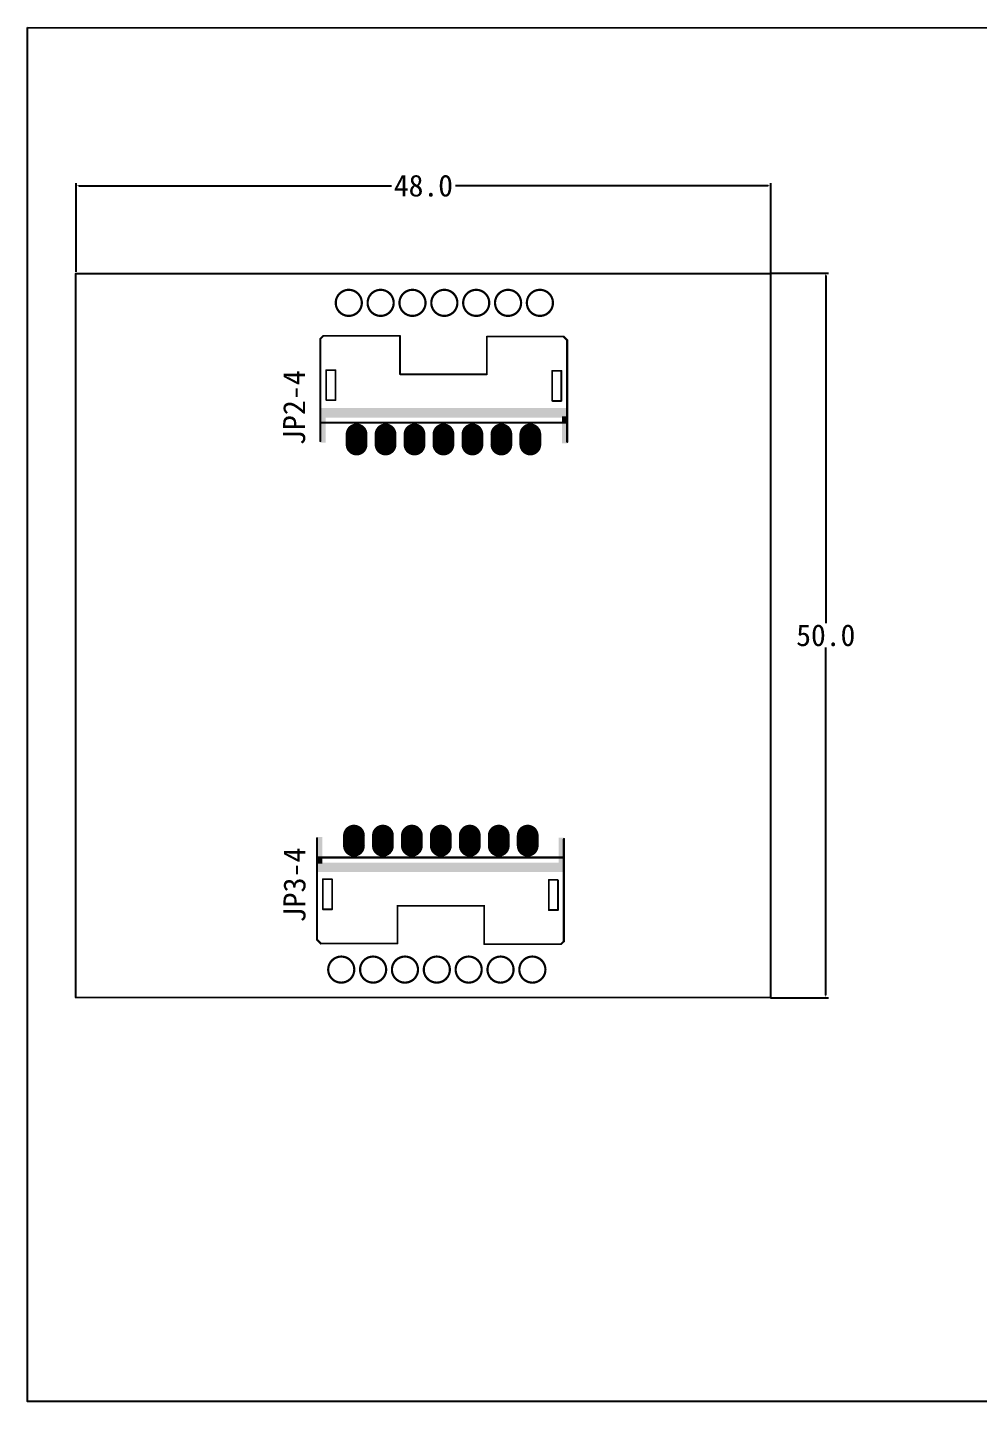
# Model space of a CAD drawing. Extents: x 904 to 1079, y 495 to 590.
# Drawn here: x 904.2 to 969.9, y 495.4 to 590.3 of the extents above; entities that cross this region are included whole.
import ezdxf

# ---------------------------------------------------------------- set-up
doc = ezdxf.new("R2010")
doc.units = 0
doc.header["$MEASUREMENT"] = 0
doc.layers.get('0').update_dxf_attribs({"linetype": 'CONTINUOUS'})
doc.layers.get('Defpoints').update_dxf_attribs({"linetype": 'CONTINUOUS'})
for name, color, linetype in [('BOTTOMLAYER', 5, 'CONTINUOUS'), ('BOTTOMOVERLAY', 54, 'CONTINUOUS'), ('BOTTOMSOLDER', 6, 'CONTINUOUS'), ('KEEPOUTLAYER', 6, 'CONTINUOUS'), ('MIDLAYER9', 2, 'CONTINUOUS'), ('MULTILAYER', 9, 'CONTINUOUS'), ('TOPLAYER', 1, 'CONTINUOUS'), ('TOPSOLDER', 216, 'CONTINUOUS')]:
    doc.layers.add(name, color=color, linetype=linetype)
doc.dimstyles.get("Standard").update_dxf_attribs({"dimtxt": 0.18, "dimasz": 0.18, "dimexe": 0.18, "dimexo": 0.0625, "dimgap": 0.09, "dimtad": 0, "dimtih": 1, "dimtoh": 1, "dimdec": 4, "dimzin": 0, "dimdsep": 46, "dimtxsty": 'Standard', "dimcen": 0.09, "dimadec": 0, "dimazin": 0, "dimtfac": 1, "dimtdec": 4, "dimtofl": 0, "dimtmove": 0, "dimatfit": 0, "dimfxl": 1, "dimtolj": 1, "dimtzin": 0, "dimarcsym": 0})

# ---------------------------------------------------------------- blocks, each defined once
blk = doc.blocks.new('DIP_7_2_0_90___B_1')
at = {"layer": 'BOTTOMLAYER', "const_width": 1.3}
for points in [[(-6, 0.35), (-6, -0.35)], [(-4, 0.35), (-4, -0.35)], [(-2, 0.35), (-2, -0.35)], [(0, 0.35), (0, -0.35)], [(2, 0.35), (2, -0.35)], [(4, 0.35), (4, -0.35)], [(6, 0.35), (6, -0.35)]]:
    blk.add_lwpolyline(points, dxfattribs=at)
at = {"layer": 'BOTTOMLAYER', "const_width": 0.65}
for points in [[(-6.325, 0.35, 1), (-5.675, 0.35, 1)], [(-4.325, 0.35, 1), (-3.675, 0.35, 1)], [(-2.325, 0.35, 1), (-1.675, 0.35, 1)], [(-0.325, 0.35, 1), (0.325, 0.35, 1)], [(1.675, 0.35, 1), (2.325, 0.35, 1)], [(3.675, 0.35, 1), (4.325, 0.35, 1)], [(5.675, 0.35, 1), (6.325, 0.35, 1)], [(-6.325, -0.35, 1), (-5.675, -0.35, 1)], [(-4.325, -0.35, 1), (-3.675, -0.35, 1)], [(-2.325, -0.35, 1), (-1.675, -0.35, 1)], [(-0.325, -0.35, 1), (0.325, -0.35, 1)], [(1.675, -0.35, 1), (2.325, -0.35, 1)], [(3.675, -0.35, 1), (4.325, -0.35, 1)], [(5.675, -0.35, 1), (6.325, -0.35, 1)]]:
    blk.add_lwpolyline(points, format="xyb", close=True, dxfattribs=at)
at = {"layer": 'BOTTOMOVERLAY'}
for points, const_width in [([(-8.5, 0.111), (-8.5, -1.21)], 0.15), ([(8.549, 0.162), (8.549, -1.159)], 0.15), ([(8.549, -1.159), (-8.5, -1.159)], 0.15), ([(-8.5, -1.159), (-8.5, -6.95)], 0.15), ([(8.549, -1.108), (8.549, -6.849)], 0.15), ([(-8.068, -2.709), (-8.094, -2.734)], 0.12), ([(-8.094, -2.734), (-8.094, -4.791)], 0.12), ([(-7.459, -2.709), (-8.068, -2.709)], 0.12), ([(-7.459, -2.709), (-7.459, -4.791)], 0.12), ([(7.533, -2.658), (7.507, -2.683)], 0.12), ([(7.507, -2.683), (7.507, -4.741)], 0.12), ([(8.142, -2.658), (7.533, -2.658)], 0.12), ([(8.142, -2.658), (8.142, -4.741)], 0.12), ([(-7.459, -4.791), (-8.094, -4.791)], 0.12), ([(3, -4.5), (-3, -4.5)], 0.12), ([(-3, -4.5), (-3, -7.154)], 0.12), ([(3, -4.5), (3, -7.103)], 0.12), ([(8.142, -4.741), (7.507, -4.741)], 0.12), ([(-8.297, -7.154), (-8.5, -6.95)], 0.12), ([(-3, -7.154), (-8.297, -7.154)], 0.12), ([(8.295, -7.103), (3, -7.103)], 0.12), ([(8.549, -6.849), (8.295, -7.103)], 0.15)]:
    blk.add_lwpolyline(points, dxfattribs=dict(at, const_width=const_width))
for points, const_width in [([(-8.538, 0.111, 1), (-8.463, 0.111, 1)], 0.075), ([(8.511, 0.162, 1), (8.586, 0.162, 1)], 0.075), ([(-8.538, -1.159, 1), (-8.463, -1.159, 1)], 0.075), ([(-8.538, -1.159, 1), (-8.463, -1.159, 1)], 0.075), ([(-8.538, -1.21, 1), (-8.463, -1.21, 1)], 0.075), ([(8.511, -1.108, 1), (8.586, -1.108, 1)], 0.075), ([(8.511, -1.159, 1), (8.586, -1.159, 1)], 0.075), ([(8.511, -1.159, 1), (8.586, -1.159, 1)], 0.075), ([(-8.124, -2.734, 1), (-8.064, -2.734, 1)], 0.06), ([(-8.124, -2.734, 1), (-8.064, -2.734, 1)], 0.06), ([(-8.098, -2.709, 1), (-8.038, -2.709, 1)], 0.06), ([(-8.098, -2.709, 1), (-8.038, -2.709, 1)], 0.06), ([(-7.489, -2.709, 1), (-7.429, -2.709, 1)], 0.06), ([(-7.489, -2.709, 1), (-7.429, -2.709, 1)], 0.06), ([(7.477, -2.683, 1), (7.537, -2.683, 1)], 0.06), ([(7.477, -2.683, 1), (7.537, -2.683, 1)], 0.06), ([(7.503, -2.658, 1), (7.563, -2.658, 1)], 0.06), ([(7.503, -2.658, 1), (7.563, -2.658, 1)], 0.06), ([(8.112, -2.658, 1), (8.172, -2.658, 1)], 0.06), ([(8.112, -2.658, 1), (8.172, -2.658, 1)], 0.06), ([(-8.124, -4.791, 1), (-8.064, -4.791, 1)], 0.06), ([(-8.124, -4.791, 1), (-8.064, -4.791, 1)], 0.06), ([(-7.489, -4.791, 1), (-7.429, -4.791, 1)], 0.06), ([(-7.489, -4.791, 1), (-7.429, -4.791, 1)], 0.06), ([(-3.03, -4.5, 1), (-2.97, -4.5, 1)], 0.06), ([(-3.03, -4.5, 1), (-2.97, -4.5, 1)], 0.06), ([(2.97, -4.5, 1), (3.03, -4.5, 1)], 0.06), ([(2.97, -4.5, 1), (3.03, -4.5, 1)], 0.06), ([(7.477, -4.741, 1), (7.537, -4.741, 1)], 0.06), ([(7.477, -4.741, 1), (7.537, -4.741, 1)], 0.06), ([(8.112, -4.741, 1), (8.172, -4.741, 1)], 0.06), ([(8.112, -4.741, 1), (8.172, -4.741, 1)], 0.06), ([(-8.538, -6.95, 1), (-8.463, -6.95, 1)], 0.075), ([(-8.53, -6.95, 1), (-8.47, -6.95, 1)], 0.06), ([(-8.327, -7.154, 1), (-8.267, -7.154, 1)], 0.06), ([(-8.327, -7.154, 1), (-8.267, -7.154, 1)], 0.06), ([(-3.03, -7.154, 1), (-2.97, -7.154, 1)], 0.06), ([(-3.03, -7.154, 1), (-2.97, -7.154, 1)], 0.06), ([(2.97, -7.103, 1), (3.03, -7.103, 1)], 0.06), ([(2.97, -7.103, 1), (3.03, -7.103, 1)], 0.06), ([(8.257, -7.103, 1), (8.332, -7.103, 1)], 0.075), ([(8.265, -7.103, 1), (8.325, -7.103, 1)], 0.06), ([(8.511, -6.849, 1), (8.586, -6.849, 1)], 0.075), ([(8.511, -6.849, 1), (8.586, -6.849, 1)], 0.075)]:
    blk.add_lwpolyline(points, format="xyb", close=True, dxfattribs=dict(at, const_width=const_width))
for points in [[(-8.5, -1.718), (-8.144, -1.718), (-8.5, 0.212), (-8.144, 0.212)], [(8.193, -1.185), (8.549, -1.185), (8.193, 0.263), (8.549, 0.263)], [(-8.5, -2.175), (8.549, -2.175), (-8.5, -1.515), (8.549, -1.515)], [(8.193, -1.591), (8.549, -1.591), (8.193, -1.108), (8.549, -1.108)]]:
    blk.add_solid(points, dxfattribs=at)
at = {"layer": 'BOTTOMSOLDER', "const_width": 1.503}
for points in [[(-6, 0.35), (-6, -0.35)], [(-4, 0.35), (-4, -0.35)], [(-2, 0.35), (-2, -0.35)], [(0, 0.35), (0, -0.35)], [(2, 0.35), (2, -0.35)], [(4, 0.35), (4, -0.35)], [(6, 0.35), (6, -0.35)]]:
    blk.add_lwpolyline(points, dxfattribs=at)
at = {"layer": 'BOTTOMSOLDER', "const_width": 0.752}
for points in [[(-6.376, 0.35, 1), (-5.624, 0.35, 1)], [(-4.376, 0.35, 1), (-3.624, 0.35, 1)], [(-2.376, 0.35, 1), (-1.624, 0.35, 1)], [(-0.376, 0.35, 1), (0.376, 0.35, 1)], [(1.624, 0.35, 1), (2.376, 0.35, 1)], [(3.624, 0.35, 1), (4.376, 0.35, 1)], [(5.624, 0.35, 1), (6.376, 0.35, 1)], [(-6.376, -0.35, 1), (-5.624, -0.35, 1)], [(-4.376, -0.35, 1), (-3.624, -0.35, 1)], [(-2.376, -0.35, 1), (-1.624, -0.35, 1)], [(-0.376, -0.35, 1), (0.376, -0.35, 1)], [(1.624, -0.35, 1), (2.376, -0.35, 1)], [(3.624, -0.35, 1), (4.376, -0.35, 1)], [(5.624, -0.35, 1), (6.376, -0.35, 1)]]:
    blk.add_lwpolyline(points, format="xyb", close=True, dxfattribs=at)
at = {"layer": 'MIDLAYER9', "const_width": 1.3}
for points in [[(-6, 0.35), (-6, -0.35)], [(-4, 0.35), (-4, -0.35)], [(-2, 0.35), (-2, -0.35)], [(0, 0.35), (0, -0.35)], [(2, 0.35), (2, -0.35)], [(4, 0.35), (4, -0.35)], [(6, 0.35), (6, -0.35)]]:
    blk.add_lwpolyline(points, dxfattribs=at)
at = {"layer": 'MIDLAYER9', "const_width": 0.65}
for points in [[(-6.325, 0.35, 1), (-5.675, 0.35, 1)], [(-4.325, 0.35, 1), (-3.675, 0.35, 1)], [(-2.325, 0.35, 1), (-1.675, 0.35, 1)], [(-0.325, 0.35, 1), (0.325, 0.35, 1)], [(1.675, 0.35, 1), (2.325, 0.35, 1)], [(3.675, 0.35, 1), (4.325, 0.35, 1)], [(5.675, 0.35, 1), (6.325, 0.35, 1)], [(-6.325, -0.35, 1), (-5.675, -0.35, 1)], [(-4.325, -0.35, 1), (-3.675, -0.35, 1)], [(-2.325, -0.35, 1), (-1.675, -0.35, 1)], [(-0.325, -0.35, 1), (0.325, -0.35, 1)], [(1.675, -0.35, 1), (2.325, -0.35, 1)], [(3.675, -0.35, 1), (4.325, -0.35, 1)], [(5.675, -0.35, 1), (6.325, -0.35, 1)]]:
    blk.add_lwpolyline(points, format="xyb", close=True, dxfattribs=at)
at = {"layer": 'MULTILAYER', "const_width": 1.3}
for points in [[(-6, 0.35), (-6, -0.35)], [(-4, 0.35), (-4, -0.35)], [(-2, 0.35), (-2, -0.35)], [(0, 0.35), (0, -0.35)], [(2, 0.35), (2, -0.35)], [(4, 0.35), (4, -0.35)], [(6, 0.35), (6, -0.35)]]:
    blk.add_lwpolyline(points, dxfattribs=at)
at = {"layer": 'MULTILAYER', "const_width": 0.65}
for points in [[(-6.325, 0.35, 1), (-5.675, 0.35, 1)], [(-4.325, 0.35, 1), (-3.675, 0.35, 1)], [(-2.325, 0.35, 1), (-1.675, 0.35, 1)], [(-0.325, 0.35, 1), (0.325, 0.35, 1)], [(1.675, 0.35, 1), (2.325, 0.35, 1)], [(3.675, 0.35, 1), (4.325, 0.35, 1)], [(5.675, 0.35, 1), (6.325, 0.35, 1)], [(-6.325, -0.35, 1), (-5.675, -0.35, 1)], [(-4.325, -0.35, 1), (-3.675, -0.35, 1)], [(-2.325, -0.35, 1), (-1.675, -0.35, 1)], [(-0.325, -0.35, 1), (0.325, -0.35, 1)], [(1.675, -0.35, 1), (2.325, -0.35, 1)], [(3.675, -0.35, 1), (4.325, -0.35, 1)], [(5.675, -0.35, 1), (6.325, -0.35, 1)]]:
    blk.add_lwpolyline(points, format="xyb", close=True, dxfattribs=at)
at = {"layer": 'TOPLAYER', "const_width": 1.3}
for points in [[(-6, 0.35), (-6, -0.35)], [(-4, 0.35), (-4, -0.35)], [(-2, 0.35), (-2, -0.35)], [(0, 0.35), (0, -0.35)], [(2, 0.35), (2, -0.35)], [(4, 0.35), (4, -0.35)], [(6, 0.35), (6, -0.35)]]:
    blk.add_lwpolyline(points, dxfattribs=at)
at = {"layer": 'TOPLAYER', "const_width": 0.65}
for points in [[(-6.325, 0.35, 1), (-5.675, 0.35, 1)], [(-4.325, 0.35, 1), (-3.675, 0.35, 1)], [(-2.325, 0.35, 1), (-1.675, 0.35, 1)], [(-0.325, 0.35, 1), (0.325, 0.35, 1)], [(1.675, 0.35, 1), (2.325, 0.35, 1)], [(3.675, 0.35, 1), (4.325, 0.35, 1)], [(5.675, 0.35, 1), (6.325, 0.35, 1)], [(-6.325, -0.35, 1), (-5.675, -0.35, 1)], [(-4.325, -0.35, 1), (-3.675, -0.35, 1)], [(-2.325, -0.35, 1), (-1.675, -0.35, 1)], [(-0.325, -0.35, 1), (0.325, -0.35, 1)], [(1.675, -0.35, 1), (2.325, -0.35, 1)], [(3.675, -0.35, 1), (4.325, -0.35, 1)], [(5.675, -0.35, 1), (6.325, -0.35, 1)]]:
    blk.add_lwpolyline(points, format="xyb", close=True, dxfattribs=at)
at = {"layer": 'TOPSOLDER', "const_width": 1.503}
for points in [[(-6, 0.35), (-6, -0.35)], [(-4, 0.35), (-4, -0.35)], [(-2, 0.35), (-2, -0.35)], [(0, 0.35), (0, -0.35)], [(2, 0.35), (2, -0.35)], [(4, 0.35), (4, -0.35)], [(6, 0.35), (6, -0.35)]]:
    blk.add_lwpolyline(points, dxfattribs=at)
at = {"layer": 'TOPSOLDER', "const_width": 0.752}
for points in [[(-6.376, 0.35, 1), (-5.624, 0.35, 1)], [(-4.376, 0.35, 1), (-3.624, 0.35, 1)], [(-2.376, 0.35, 1), (-1.624, 0.35, 1)], [(-0.376, 0.35, 1), (0.376, 0.35, 1)], [(1.624, 0.35, 1), (2.376, 0.35, 1)], [(3.624, 0.35, 1), (4.376, 0.35, 1)], [(5.624, 0.35, 1), (6.376, 0.35, 1)], [(-6.376, -0.35, 1), (-5.624, -0.35, 1)], [(-4.376, -0.35, 1), (-3.624, -0.35, 1)], [(-2.376, -0.35, 1), (-1.624, -0.35, 1)], [(-0.376, -0.35, 1), (0.376, -0.35, 1)], [(1.624, -0.35, 1), (2.376, -0.35, 1)], [(3.624, -0.35, 1), (4.376, -0.35, 1)], [(5.624, -0.35, 1), (6.376, -0.35, 1)]]:
    blk.add_lwpolyline(points, format="xyb", close=True, dxfattribs=at)
blk = doc.blocks.new('DIP_7_2_0_90___B_3')
at = {"layer": 'BOTTOMLAYER', "const_width": 1.3}
for points in [[(-6, 0.35), (-6, -0.35)], [(-4, 0.35), (-4, -0.35)], [(-2, 0.35), (-2, -0.35)], [(0, 0.35), (0, -0.35)], [(2, 0.35), (2, -0.35)], [(4, 0.35), (4, -0.35)], [(6, 0.35), (6, -0.35)]]:
    blk.add_lwpolyline(points, dxfattribs=at)
at = {"layer": 'BOTTOMLAYER', "const_width": 0.65}
for points in [[(-6.325, 0.35, 1), (-5.675, 0.35, 1)], [(-4.325, 0.35, 1), (-3.675, 0.35, 1)], [(-2.325, 0.35, 1), (-1.675, 0.35, 1)], [(-0.325, 0.35, 1), (0.325, 0.35, 1)], [(1.675, 0.35, 1), (2.325, 0.35, 1)], [(3.675, 0.35, 1), (4.325, 0.35, 1)], [(5.675, 0.35, 1), (6.325, 0.35, 1)], [(-6.325, -0.35, 1), (-5.675, -0.35, 1)], [(-4.325, -0.35, 1), (-3.675, -0.35, 1)], [(-2.325, -0.35, 1), (-1.675, -0.35, 1)], [(-0.325, -0.35, 1), (0.325, -0.35, 1)], [(1.675, -0.35, 1), (2.325, -0.35, 1)], [(3.675, -0.35, 1), (4.325, -0.35, 1)], [(5.675, -0.35, 1), (6.325, -0.35, 1)]]:
    blk.add_lwpolyline(points, format="xyb", close=True, dxfattribs=at)
at = {"layer": 'BOTTOMOVERLAY'}
for points, const_width in [([(-8.5, -1.21), (-8.5, 0.111)], 0.15), ([(8.549, -1.159), (8.549, 0.162)], 0.15), ([(-8.5, -6.95), (-8.5, -1.159)], 0.15), ([(-8.5, -1.159), (8.549, -1.159)], 0.15), ([(8.549, -6.849), (8.549, -1.108)], 0.15), ([(-8.094, -2.734), (-8.068, -2.709)], 0.12), ([(-8.094, -4.791), (-8.094, -2.734)], 0.12), ([(-8.068, -2.709), (-7.459, -2.709)], 0.12), ([(-7.459, -4.791), (-7.459, -2.709)], 0.12), ([(7.507, -2.683), (7.533, -2.658)], 0.12), ([(7.507, -4.741), (7.507, -2.683)], 0.12), ([(7.533, -2.658), (8.142, -2.658)], 0.12), ([(8.142, -4.741), (8.142, -2.658)], 0.12), ([(-8.094, -4.791), (-7.459, -4.791)], 0.12), ([(-3, -7.154), (-3, -4.5)], 0.12), ([(-3, -4.5), (3, -4.5)], 0.12), ([(3, -7.103), (3, -4.5)], 0.12), ([(7.507, -4.741), (8.142, -4.741)], 0.12), ([(-8.5, -6.95), (-8.297, -7.154)], 0.12), ([(-8.297, -7.154), (-3, -7.154)], 0.12), ([(3, -7.103), (8.295, -7.103)], 0.12), ([(8.295, -7.103), (8.549, -6.849)], 0.15)]:
    blk.add_lwpolyline(points, dxfattribs=dict(at, const_width=const_width))
for points, const_width in [([(-8.538, 0.111, 1), (-8.463, 0.111, 1)], 0.075), ([(8.511, 0.162, 1), (8.586, 0.162, 1)], 0.075), ([(-8.538, -1.159, 1), (-8.463, -1.159, 1)], 0.075), ([(-8.538, -1.159, 1), (-8.463, -1.159, 1)], 0.075), ([(-8.538, -1.21, 1), (-8.463, -1.21, 1)], 0.075), ([(8.511, -1.108, 1), (8.586, -1.108, 1)], 0.075), ([(8.511, -1.159, 1), (8.586, -1.159, 1)], 0.075), ([(8.511, -1.159, 1), (8.586, -1.159, 1)], 0.075), ([(-8.124, -2.734, 1), (-8.064, -2.734, 1)], 0.06), ([(-8.124, -2.734, 1), (-8.064, -2.734, 1)], 0.06), ([(-8.098, -2.709, 1), (-8.038, -2.709, 1)], 0.06), ([(-8.098, -2.709, 1), (-8.038, -2.709, 1)], 0.06), ([(-7.489, -2.709, 1), (-7.429, -2.709, 1)], 0.06), ([(-7.489, -2.709, 1), (-7.429, -2.709, 1)], 0.06), ([(7.477, -2.683, 1), (7.537, -2.683, 1)], 0.06), ([(7.477, -2.683, 1), (7.537, -2.683, 1)], 0.06), ([(7.503, -2.658, 1), (7.563, -2.658, 1)], 0.06), ([(7.503, -2.658, 1), (7.563, -2.658, 1)], 0.06), ([(8.112, -2.658, 1), (8.172, -2.658, 1)], 0.06), ([(8.112, -2.658, 1), (8.172, -2.658, 1)], 0.06), ([(-8.124, -4.791, 1), (-8.064, -4.791, 1)], 0.06), ([(-8.124, -4.791, 1), (-8.064, -4.791, 1)], 0.06), ([(-7.489, -4.791, 1), (-7.429, -4.791, 1)], 0.06), ([(-7.489, -4.791, 1), (-7.429, -4.791, 1)], 0.06), ([(-3.03, -4.5, 1), (-2.97, -4.5, 1)], 0.06), ([(-3.03, -4.5, 1), (-2.97, -4.5, 1)], 0.06), ([(2.97, -4.5, 1), (3.03, -4.5, 1)], 0.06), ([(2.97, -4.5, 1), (3.03, -4.5, 1)], 0.06), ([(7.477, -4.741, 1), (7.537, -4.741, 1)], 0.06), ([(7.477, -4.741, 1), (7.537, -4.741, 1)], 0.06), ([(8.112, -4.741, 1), (8.172, -4.741, 1)], 0.06), ([(8.112, -4.741, 1), (8.172, -4.741, 1)], 0.06), ([(-8.538, -6.95, 1), (-8.463, -6.95, 1)], 0.075), ([(-8.53, -6.95, 1), (-8.47, -6.95, 1)], 0.06), ([(-8.327, -7.154, 1), (-8.267, -7.154, 1)], 0.06), ([(-8.327, -7.154, 1), (-8.267, -7.154, 1)], 0.06), ([(-3.03, -7.154, 1), (-2.97, -7.154, 1)], 0.06), ([(-3.03, -7.154, 1), (-2.97, -7.154, 1)], 0.06), ([(2.97, -7.103, 1), (3.03, -7.103, 1)], 0.06), ([(2.97, -7.103, 1), (3.03, -7.103, 1)], 0.06), ([(8.257, -7.103, 1), (8.332, -7.103, 1)], 0.075), ([(8.265, -7.103, 1), (8.325, -7.103, 1)], 0.06), ([(8.511, -6.849, 1), (8.586, -6.849, 1)], 0.075), ([(8.511, -6.849, 1), (8.586, -6.849, 1)], 0.075)]:
    blk.add_lwpolyline(points, format="xyb", close=True, dxfattribs=dict(at, const_width=const_width))
for points in [[(-8.5, -1.718), (-8.144, -1.718), (-8.5, 0.212), (-8.144, 0.212)], [(8.193, -1.185), (8.549, -1.185), (8.193, 0.263), (8.549, 0.263)], [(-8.5, -2.175), (8.549, -2.175), (-8.5, -1.515), (8.549, -1.515)], [(8.193, -1.591), (8.549, -1.591), (8.193, -1.108), (8.549, -1.108)]]:
    blk.add_solid(points, dxfattribs=at)
at = {"layer": 'BOTTOMSOLDER', "const_width": 1.503}
for points in [[(-6, 0.35), (-6, -0.35)], [(-4, 0.35), (-4, -0.35)], [(-2, 0.35), (-2, -0.35)], [(0, 0.35), (0, -0.35)], [(2, 0.35), (2, -0.35)], [(4, 0.35), (4, -0.35)], [(6, 0.35), (6, -0.35)]]:
    blk.add_lwpolyline(points, dxfattribs=at)
at = {"layer": 'BOTTOMSOLDER', "const_width": 0.752}
for points in [[(-6.376, 0.35, 1), (-5.624, 0.35, 1)], [(-4.376, 0.35, 1), (-3.624, 0.35, 1)], [(-2.376, 0.35, 1), (-1.624, 0.35, 1)], [(-0.376, 0.35, 1), (0.376, 0.35, 1)], [(1.624, 0.35, 1), (2.376, 0.35, 1)], [(3.624, 0.35, 1), (4.376, 0.35, 1)], [(5.624, 0.35, 1), (6.376, 0.35, 1)], [(-6.376, -0.35, 1), (-5.624, -0.35, 1)], [(-4.376, -0.35, 1), (-3.624, -0.35, 1)], [(-2.376, -0.35, 1), (-1.624, -0.35, 1)], [(-0.376, -0.35, 1), (0.376, -0.35, 1)], [(1.624, -0.35, 1), (2.376, -0.35, 1)], [(3.624, -0.35, 1), (4.376, -0.35, 1)], [(5.624, -0.35, 1), (6.376, -0.35, 1)]]:
    blk.add_lwpolyline(points, format="xyb", close=True, dxfattribs=at)
at = {"layer": 'MIDLAYER9', "const_width": 1.3}
for points in [[(-6, 0.35), (-6, -0.35)], [(-4, 0.35), (-4, -0.35)], [(-2, 0.35), (-2, -0.35)], [(0, 0.35), (0, -0.35)], [(2, 0.35), (2, -0.35)], [(4, 0.35), (4, -0.35)], [(6, 0.35), (6, -0.35)]]:
    blk.add_lwpolyline(points, dxfattribs=at)
at = {"layer": 'MIDLAYER9', "const_width": 0.65}
for points in [[(-6.325, 0.35, 1), (-5.675, 0.35, 1)], [(-4.325, 0.35, 1), (-3.675, 0.35, 1)], [(-2.325, 0.35, 1), (-1.675, 0.35, 1)], [(-0.325, 0.35, 1), (0.325, 0.35, 1)], [(1.675, 0.35, 1), (2.325, 0.35, 1)], [(3.675, 0.35, 1), (4.325, 0.35, 1)], [(5.675, 0.35, 1), (6.325, 0.35, 1)], [(-6.325, -0.35, 1), (-5.675, -0.35, 1)], [(-4.325, -0.35, 1), (-3.675, -0.35, 1)], [(-2.325, -0.35, 1), (-1.675, -0.35, 1)], [(-0.325, -0.35, 1), (0.325, -0.35, 1)], [(1.675, -0.35, 1), (2.325, -0.35, 1)], [(3.675, -0.35, 1), (4.325, -0.35, 1)], [(5.675, -0.35, 1), (6.325, -0.35, 1)]]:
    blk.add_lwpolyline(points, format="xyb", close=True, dxfattribs=at)
at = {"layer": 'MULTILAYER', "const_width": 1.3}
for points in [[(-6, 0.35), (-6, -0.35)], [(-4, 0.35), (-4, -0.35)], [(-2, 0.35), (-2, -0.35)], [(0, 0.35), (0, -0.35)], [(2, 0.35), (2, -0.35)], [(4, 0.35), (4, -0.35)], [(6, 0.35), (6, -0.35)]]:
    blk.add_lwpolyline(points, dxfattribs=at)
at = {"layer": 'MULTILAYER', "const_width": 0.65}
for points in [[(-6.325, 0.35, 1), (-5.675, 0.35, 1)], [(-4.325, 0.35, 1), (-3.675, 0.35, 1)], [(-2.325, 0.35, 1), (-1.675, 0.35, 1)], [(-0.325, 0.35, 1), (0.325, 0.35, 1)], [(1.675, 0.35, 1), (2.325, 0.35, 1)], [(3.675, 0.35, 1), (4.325, 0.35, 1)], [(5.675, 0.35, 1), (6.325, 0.35, 1)], [(-6.325, -0.35, 1), (-5.675, -0.35, 1)], [(-4.325, -0.35, 1), (-3.675, -0.35, 1)], [(-2.325, -0.35, 1), (-1.675, -0.35, 1)], [(-0.325, -0.35, 1), (0.325, -0.35, 1)], [(1.675, -0.35, 1), (2.325, -0.35, 1)], [(3.675, -0.35, 1), (4.325, -0.35, 1)], [(5.675, -0.35, 1), (6.325, -0.35, 1)]]:
    blk.add_lwpolyline(points, format="xyb", close=True, dxfattribs=at)
at = {"layer": 'TOPLAYER', "const_width": 1.3}
for points in [[(-6, 0.35), (-6, -0.35)], [(-4, 0.35), (-4, -0.35)], [(-2, 0.35), (-2, -0.35)], [(0, 0.35), (0, -0.35)], [(2, 0.35), (2, -0.35)], [(4, 0.35), (4, -0.35)], [(6, 0.35), (6, -0.35)]]:
    blk.add_lwpolyline(points, dxfattribs=at)
at = {"layer": 'TOPLAYER', "const_width": 0.65}
for points in [[(-6.325, 0.35, 1), (-5.675, 0.35, 1)], [(-4.325, 0.35, 1), (-3.675, 0.35, 1)], [(-2.325, 0.35, 1), (-1.675, 0.35, 1)], [(-0.325, 0.35, 1), (0.325, 0.35, 1)], [(1.675, 0.35, 1), (2.325, 0.35, 1)], [(3.675, 0.35, 1), (4.325, 0.35, 1)], [(5.675, 0.35, 1), (6.325, 0.35, 1)], [(-6.325, -0.35, 1), (-5.675, -0.35, 1)], [(-4.325, -0.35, 1), (-3.675, -0.35, 1)], [(-2.325, -0.35, 1), (-1.675, -0.35, 1)], [(-0.325, -0.35, 1), (0.325, -0.35, 1)], [(1.675, -0.35, 1), (2.325, -0.35, 1)], [(3.675, -0.35, 1), (4.325, -0.35, 1)], [(5.675, -0.35, 1), (6.325, -0.35, 1)]]:
    blk.add_lwpolyline(points, format="xyb", close=True, dxfattribs=at)
at = {"layer": 'TOPSOLDER', "const_width": 1.503}
for points in [[(-6, 0.35), (-6, -0.35)], [(-4, 0.35), (-4, -0.35)], [(-2, 0.35), (-2, -0.35)], [(0, 0.35), (0, -0.35)], [(2, 0.35), (2, -0.35)], [(4, 0.35), (4, -0.35)], [(6, 0.35), (6, -0.35)]]:
    blk.add_lwpolyline(points, dxfattribs=at)
at = {"layer": 'TOPSOLDER', "const_width": 0.752}
for points in [[(-6.376, 0.35, 1), (-5.624, 0.35, 1)], [(-4.376, 0.35, 1), (-3.624, 0.35, 1)], [(-2.376, 0.35, 1), (-1.624, 0.35, 1)], [(-0.376, 0.35, 1), (0.376, 0.35, 1)], [(1.624, 0.35, 1), (2.376, 0.35, 1)], [(3.624, 0.35, 1), (4.376, 0.35, 1)], [(5.624, 0.35, 1), (6.376, 0.35, 1)], [(-6.376, -0.35, 1), (-5.624, -0.35, 1)], [(-4.376, -0.35, 1), (-3.624, -0.35, 1)], [(-2.376, -0.35, 1), (-1.624, -0.35, 1)], [(-0.376, -0.35, 1), (0.376, -0.35, 1)], [(1.624, -0.35, 1), (2.376, -0.35, 1)], [(3.624, -0.35, 1), (4.376, -0.35, 1)], [(5.624, -0.35, 1), (6.376, -0.35, 1)]]:
    blk.add_lwpolyline(points, format="xyb", close=True, dxfattribs=at)
blk = doc.blocks.new('*D4')
at = {"color": 0, "linetype": 'Continuous', "lineweight": -2}
for p, q in [((907.595, 573.41), (907.595, 579.527)), ((907.775, 579.347), (929.368, 579.347)), ((955.391, 579.347), (933.798, 579.347)), ((955.571, 573.322), (955.571, 579.527))]:
    blk.add_line(p, q, dxfattribs=at)
at = {"color": 0, "linetype": 'Continuous'}
for points in [[(907.775, 579.377), (907.775, 579.317), (907.595, 579.347)], [(955.391, 579.377), (955.391, 579.317), (955.571, 579.347)]]:
    blk.add_solid(points, dxfattribs=at)
at = {"layer": 'Defpoints', "color": 0, "linetype": 'Continuous'}
for p in [(955.571, 579.347), (907.595, 573.348), (955.571, 573.259)]:
    blk.add_point(p, dxfattribs=at)
at = {"color": 0, "linetype": 'Continuous', "insert": (931.583, 579.347), "char_height": 1.5, "attachment_point": 5}
blk.add_mtext('\\A1;48.0', dxfattribs=at)
blk = doc.blocks.new('*D5')
at = {"color": 0, "linetype": 'Continuous', "lineweight": -2}
for p, q in [((955.52, 573.32), (959.551, 573.32)), ((959.371, 573.14), (959.371, 549.135)), ((959.371, 523.45), (959.371, 547.455)), ((955.555, 523.27), (959.551, 523.27))]:
    blk.add_line(p, q, dxfattribs=at)
at = {"color": 0, "linetype": 'Continuous'}
for points in [[(959.341, 573.14), (959.401, 573.14), (959.371, 573.32)], [(959.341, 523.45), (959.401, 523.45), (959.371, 523.27)]]:
    blk.add_solid(points, dxfattribs=at)
at = {"layer": 'Defpoints', "color": 0, "linetype": 'Continuous'}
for p in [(955.458, 573.32), (955.493, 523.27), (959.371, 523.27)]:
    blk.add_point(p, dxfattribs=at)
at = {"color": 0, "linetype": 'Continuous', "insert": (959.371, 548.295), "char_height": 1.5, "attachment_point": 5}
blk.add_mtext('\\A1;50.0', dxfattribs=at)

msp = doc.modelspace()

# ---------------------------------------------------------------- linework, layer by layer
at = {"linetype": 'Continuous'}
msp.add_lwpolyline([(904.238, 590.281), (1078.74, 590.258), (1078.74, 495.379), (904.238, 495.379)], close=True, dxfattribs=at)
at = {"layer": 'KEEPOUTLAYER', "const_width": 0.128}
for points in [[(907.57, 523.283), (907.57, 573.283)], [(955.57, 573.283), (907.57, 573.283)], [(955.57, 523.283), (955.57, 573.283)], [(955.57, 523.283), (907.57, 523.283)]]:
    msp.add_lwpolyline(points, dxfattribs=at)
at = {"layer": 'KEEPOUTLAYER'}
for points, const_width in [([(907.602, 573.283, -1), (907.538, 573.283, -1)], 0.0639), ([(907.602, 573.283, -1), (907.538, 573.283, -1)], 0.0639), ([(955.602, 573.283, -1), (955.539, 573.283, -1)], 0.0639), ([(955.602, 573.283, -1), (955.539, 573.283, -1)], 0.0639), ([(925.528, 571.261, -1), (927.328, 571.261, -1)], 0.152), ([(925.566, 571.261, -1), (925.49, 571.261, -1)], 0.0758), ([(927.366, 571.261, -1), (927.29, 571.261, -1)], 0.0758), ([(927.728, 571.261, -1), (929.528, 571.261, -1)], 0.152), ([(927.766, 571.261, -1), (927.69, 571.261, -1)], 0.0758), ([(929.566, 571.261, -1), (929.49, 571.261, -1)], 0.0758), ([(929.928, 571.261, -1), (931.728, 571.261, -1)], 0.152), ([(929.966, 571.261, -1), (929.89, 571.261, -1)], 0.0758), ([(931.766, 571.261, -1), (931.69, 571.261, -1)], 0.0758), ([(932.128, 571.261, -1), (933.928, 571.261, -1)], 0.152), ([(932.166, 571.261, -1), (932.09, 571.261, -1)], 0.0758), ([(933.966, 571.261, -1), (933.89, 571.261, -1)], 0.0758), ([(934.328, 571.261, -1), (936.128, 571.261, -1)], 0.152), ([(934.366, 571.261, -1), (934.29, 571.261, -1)], 0.0758), ([(936.166, 571.261, -1), (936.09, 571.261, -1)], 0.0758), ([(936.528, 571.261, -1), (938.328, 571.261, -1)], 0.152), ([(936.566, 571.261, -1), (936.49, 571.261, -1)], 0.0758), ([(938.366, 571.261, -1), (938.29, 571.261, -1)], 0.0758), ([(938.728, 571.261, -1), (940.528, 571.261, -1)], 0.152), ([(938.766, 571.261, -1), (938.69, 571.261, -1)], 0.0758), ([(940.566, 571.261, -1), (940.49, 571.261, -1)], 0.0758), ([(925.008, 525.211, -1), (926.808, 525.211, -1)], 0.152), ([(927.208, 525.211, -1), (929.008, 525.211, -1)], 0.152), ([(929.408, 525.211, -1), (931.208, 525.211, -1)], 0.152), ([(931.608, 525.211, -1), (933.408, 525.211, -1)], 0.152), ([(933.808, 525.211, -1), (935.608, 525.211, -1)], 0.152), ([(936.008, 525.211, -1), (937.808, 525.211, -1)], 0.152), ([(938.208, 525.211, -1), (940.008, 525.211, -1)], 0.152), ([(925.046, 525.211, -1), (924.97, 525.211, -1)], 0.0758), ([(926.846, 525.211, -1), (926.77, 525.211, -1)], 0.0758), ([(927.246, 525.211, -1), (927.17, 525.211, -1)], 0.0758), ([(929.046, 525.211, -1), (928.97, 525.211, -1)], 0.0758), ([(929.446, 525.211, -1), (929.37, 525.211, -1)], 0.0758), ([(931.246, 525.211, -1), (931.17, 525.211, -1)], 0.0758), ([(931.646, 525.211, -1), (931.57, 525.211, -1)], 0.0758), ([(933.446, 525.211, -1), (933.37, 525.211, -1)], 0.0758), ([(933.846, 525.211, -1), (933.77, 525.211, -1)], 0.0758), ([(935.646, 525.211, -1), (935.57, 525.211, -1)], 0.0758), ([(936.046, 525.211, -1), (935.97, 525.211, -1)], 0.0758), ([(937.846, 525.211, -1), (937.77, 525.211, -1)], 0.0758), ([(938.246, 525.211, -1), (938.17, 525.211, -1)], 0.0758), ([(940.046, 525.211, -1), (939.97, 525.211, -1)], 0.0758), ([(907.602, 523.283, -1), (907.538, 523.283, -1)], 0.0639), ([(907.602, 523.283, -1), (907.538, 523.283, -1)], 0.0639), ([(955.602, 523.283, -1), (955.539, 523.283, -1)], 0.0639), ([(955.602, 523.283, -1), (955.539, 523.283, -1)], 0.0639)]:
    msp.add_lwpolyline(points, format="xyb", close=True, dxfattribs=dict(at, const_width=const_width))

# ---------------------------------------------------------------- block references
at = {"xscale": -1, "rotation": 180}
msp.add_blockref('DIP_7_2_0_90___B_1', (932.967, 561.827), dxfattribs=at)
at = {"xscale": -1}
msp.add_blockref('DIP_7_2_0_90___B_3', (932.785, 534.116), dxfattribs=at)

# ---------------------------------------------------------------- texts
at = {"layer": 'BOTTOMOVERLAY'}
for s, p in [('JP2-4', (923.415, 561.431)), ('JP3-4', (923.437, 528.464))]:
    msp.add_text(s, height=1.524, rotation=90, dxfattribs=at).set_placement(p)

# ---------------------------------------------------------------- dimensions: what is measured, and where the dimension line sits
at = {"color": 6, "linetype": 'Continuous'}
dim = msp.add_linear_dim(base=(955.571, 579.347), p1=(907.595, 573.348), p2=(955.571, 573.259), dimstyle='Standard', override={"dimtxt": 1.5, "dimdec": 1, "dimatfit": 3}, dxfattribs=at)
dim.commit()
dim.dimension.update_dxf_attribs({"geometry": '*D4', "text_midpoint": (931.583, 579.347)})
dim = msp.add_linear_dim(base=(959.37088, 523.26964), p1=(955.45766, 573.31959), p2=(955.49256, 523.26964), angle=90, dimstyle='Standard', override={"dimtxt": 1.5, "dimdec": 1, "dimatfit": 3}, dxfattribs=at)
dim.commit()
dim.dimension.update_dxf_attribs({"geometry": '*D5', "text_midpoint": (959.37088, 548.29462)})

doc.saveas('drawing.dxf')
